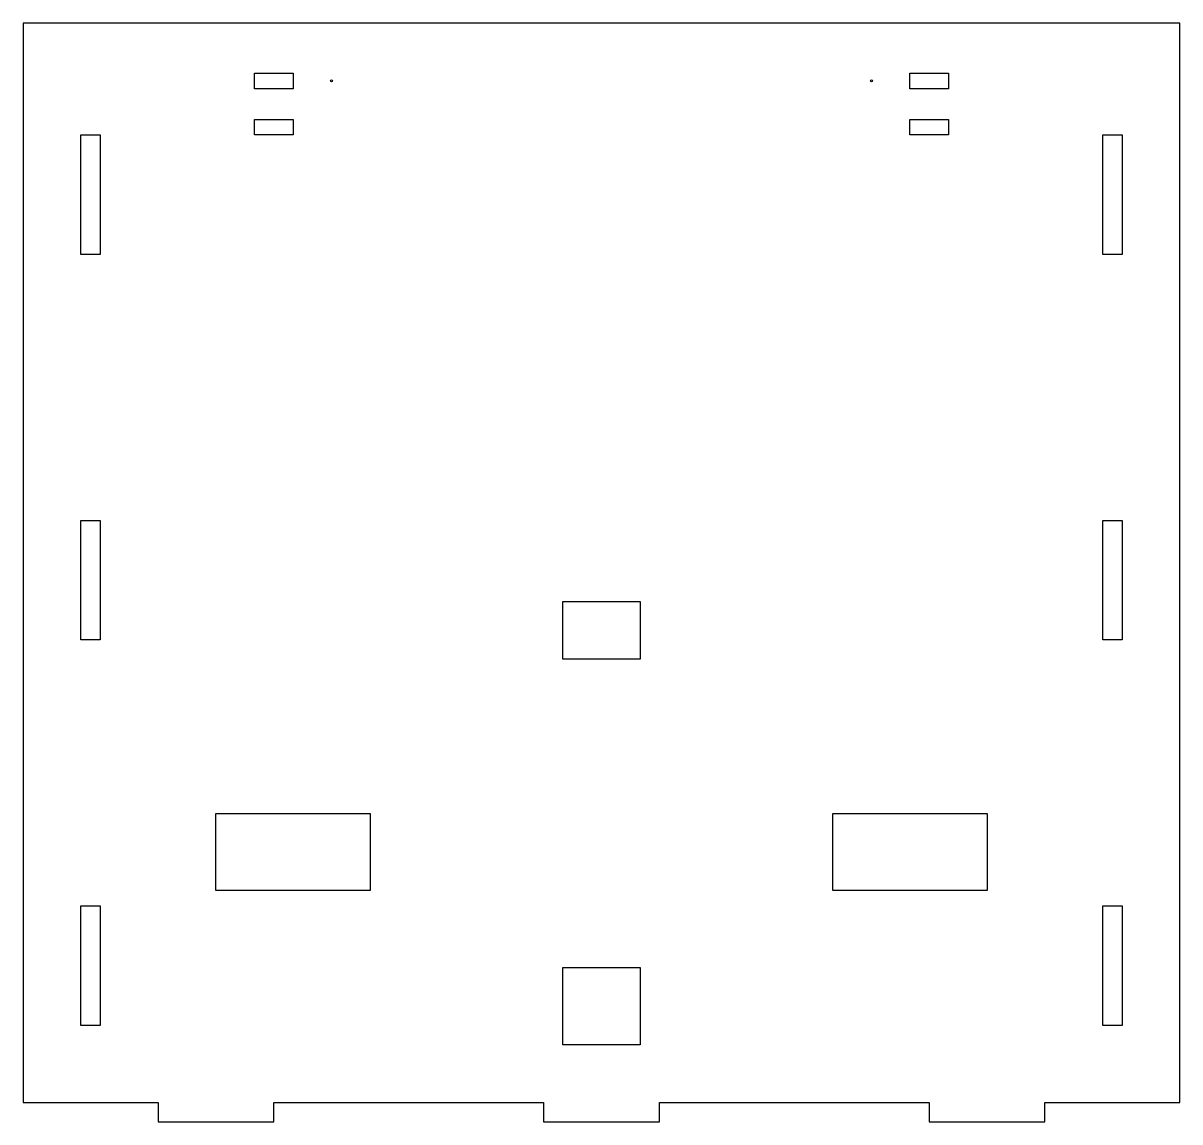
# Model space of a CAD drawing. Header units: millimetres. Extents: x -300 to 0, y -5 to 280.
import ezdxf

# ---------------------------------------------------------------- set-up
doc = ezdxf.new("R2010")
doc.units = ezdxf.units.MM
doc.header["$MEASUREMENT"] = 0

msp = doc.modelspace()

# ---------------------------------------------------------------- linework, layer by layer
for points in [[(-235, -5), (-235, 0), (-165, 0), (-165, -5), (-135, -5), (-135, 0), (-65, 0), (-65, -5), (-35, -5), (-35, 0), (0, 0), (0, 280), (-300, 280), (-300, 0), (-265, 0), (-265, -5)], [(-240, 263), (-240, 267), (-230, 267), (-230, 263)], [(-60, 267), (-60, 263), (-70, 263), (-70, 267)], [(-240, 255), (-230, 255), (-230, 251), (-240, 251)], [(-60, 255), (-60, 251), (-70, 251), (-70, 255)], [(-280, 251), (-280, 220), (-285, 220), (-285, 251)], [(-15, 251), (-15, 220), (-20, 220), (-20, 251)], [(-285, 120), (-285, 151), (-280, 151), (-280, 120)], [(-20, 151), (-15, 151), (-15, 120), (-20, 120)], [(-140, 130), (-140, 115), (-160, 115), (-160, 130)], [(-210, 75), (-210, 55), (-250, 55), (-250, 75)], [(-50, 75), (-50, 55), (-90, 55), (-90, 75)], [(-285, 20), (-285, 51), (-280, 51), (-280, 20)], [(-20, 51), (-15, 51), (-15, 20), (-20, 20)], [(-140, 35), (-140, 15), (-160, 15), (-160, 35)]]:
    msp.add_lwpolyline(points, close=True)
for centre in [(-220, 265), (-80, 265)]:
    msp.add_circle(centre, 0.25)

doc.saveas('drawing.dxf')
